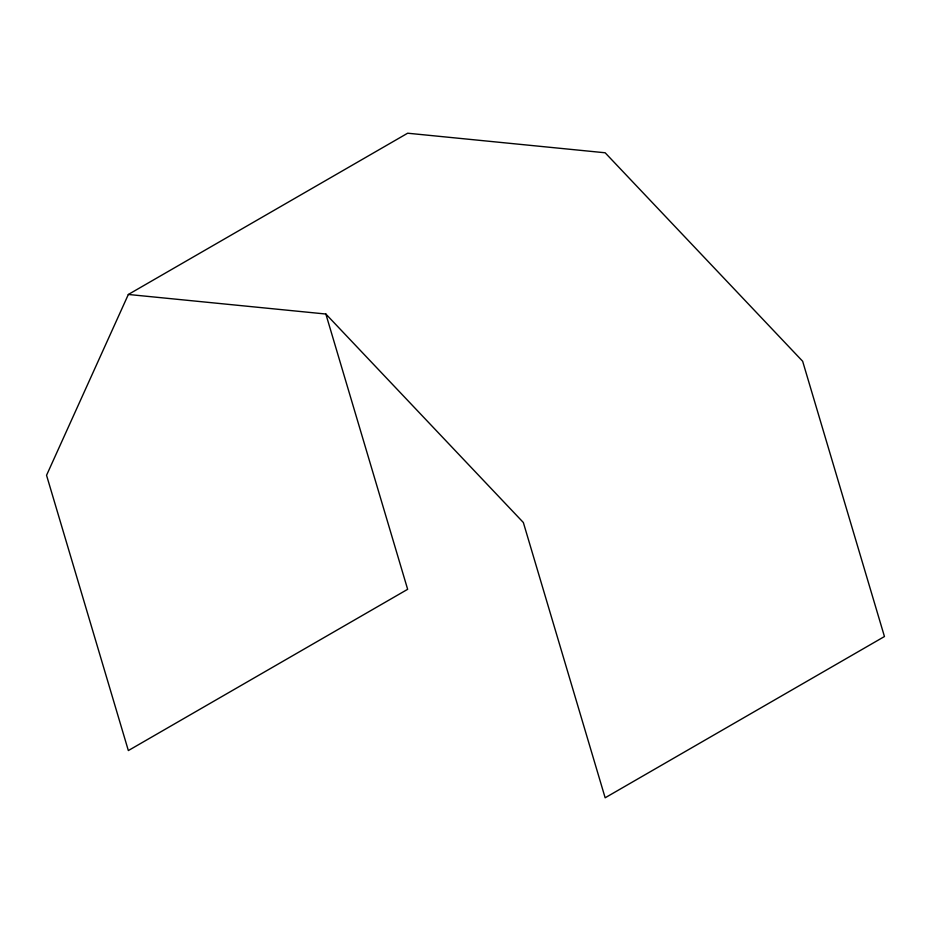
<?xml version="1.0" encoding="UTF-8"?>
<svg xmlns="http://www.w3.org/2000/svg" width="931" height="931" viewBox="0 0 931 931"><rect width="100%" height="100%" fill="white"/><g stroke="black" fill="none" stroke-linecap="round" stroke-linejoin="round"><path stroke-width="1.4" d="M128.35 294.464L46.55 475.287L128.35 750.561L407.65 589.311L325.85 314.026L128.35 294.464L407.65 133.214L605.15 152.777L802.65 361.263L884.45 636.536L605.15 797.786L523.35 522.512L325.85 314.026"/></g></svg>
